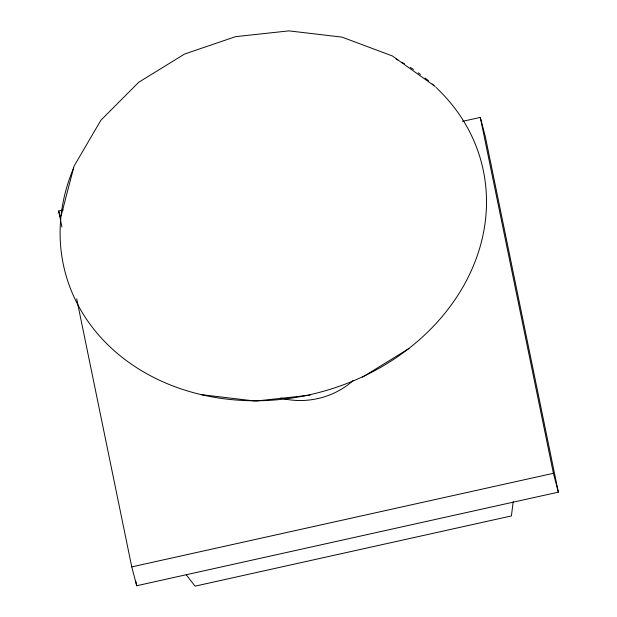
<?xml version="1.0" encoding="UTF-8"?>
<svg xmlns="http://www.w3.org/2000/svg" width="617" height="617" viewBox="0 0 617 617"><rect width="100%" height="100%" fill="white"/><g stroke="black" fill="none" stroke-linecap="round" stroke-linejoin="round"><path stroke-width="0.93" d="M513.197 501.683L511.4 515.935L195.057 586.15L186.257 574.797M61.145 215.711L74.048 166.158L100.895 120.238L138.717 82.269L184.583 54.034L235.571 36.658L288.941 30.873L342.065 37.136L392.381 55.962L434.006 85.624M73.323 168.379L73.523 167.623M362.434 377.195L408.886 348.582M61.939 227.048L58.646 210.999L63.343 209.957M462.465 121.372L480.304 117.407L485.247 136.257L558.354 492.15L136.696 585.741L131.753 566.892L76.678 298.79M131.753 566.892L553.41 473.301L558.354 492.15M255.885 401.035L310.096 395.165M201.35 394.649L254.998 401.035M435.911 87.19L436.481 87.776M58.646 210.999L60.057 216.382M480.304 117.407L553.41 473.301M135.725 581.021L136.696 585.741M437.021 88.393A215.248 180.928 -14.7 0 1 309.726 394.733A215.248 180.928 -14.7 0 1 73.168 169.151M396.099 59.085A215.248 180.928 -14.7 0 1 397.795 59.996M402.006 62.348A215.248 180.928 -14.7 0 1 404.505 63.806M410.243 67.369A215.248 180.928 -14.7 0 1 413.459 69.482M418.187 72.775A215.248 180.928 -14.7 0 1 420.501 74.472M425.028 77.95A215.248 180.928 -14.7 0 1 428.684 80.943M432.239 83.997A215.248 180.928 -14.7 0 1 435 86.496M353.179 380.535A68.541 57.612 -14.7 0 1 280.797 398.004"/></g></svg>
